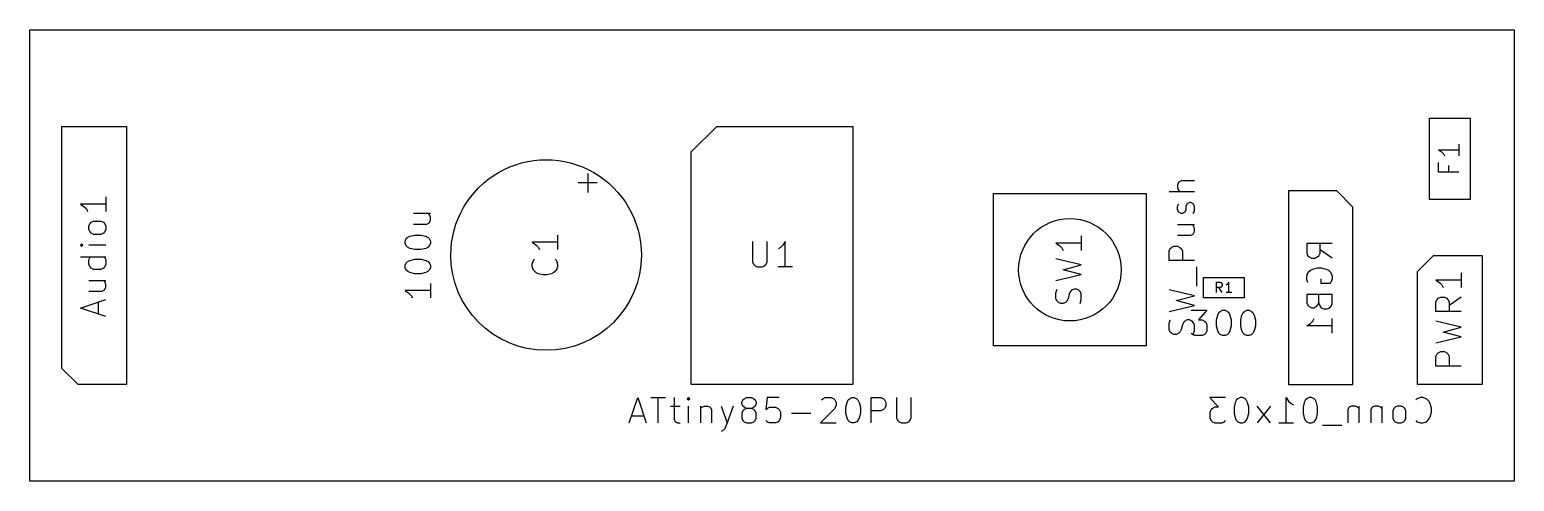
# Model space of a CAD drawing. Extents: x 0.1 to 58.5, y -17.8 to 0.
import ezdxf

# ---------------------------------------------------------------- set-up
doc = ezdxf.new("R2010")
doc.units = 0
doc.layers.get('0').update_dxf_attribs({"linetype": 'CONTINUOUS'})

msp = doc.modelspace()

# ---------------------------------------------------------------- linework, layer by layer
at = {"color": 7}
for points in [[(0.050711, 0.003512), (58.47071, 0.003512)], [(0.050711, -17.776488), (0.050711, 0.003512)], [(58.47071, 0.003512), (58.47071, -17.776488)], [(55.13061, -3.476288), (56.73081, -3.476288)], [(55.13061, -6.676688), (55.13061, -3.476288)], [(56.73081, -3.476288), (56.73081, -6.676688)], [(1.320711, -3.806488), (3.860711, -3.806488)], [(1.320711, -13.331488), (1.320711, -3.806488)], [(3.860711, -3.806488), (3.860711, -13.966488)], [(26.085711, -4.807248), (27.086471, -3.806488)], [(27.086471, -3.806488), (32.435711, -3.806488)], [(32.435711, -3.806488), (32.435711, -13.966488)], [(56.29393, -4.504988), (56.29393, -4.962188)], [(26.085711, -13.966488), (26.085711, -4.807248)], [(56.29393, -4.733588), (55.49383, -4.733588), (55.60813, -4.809788), (55.68433, -4.885988), (55.72243, -4.962188)], [(56.29393, -5.609888), (55.49383, -5.609888), (55.49383, -5.228888)], [(22.009011, -5.655608), (22.009011, -6.404908)], [(55.87483, -5.343188), (55.87483, -5.609888)], [(22.384931, -6.031528), (21.633091, -6.031528)], [(45.88247, -6.374428), (44.88425, -6.374428)], [(45.88247, -5.947708), (45.35923, -5.947708), (45.26525, -5.993428), (45.21699, -6.089948), (45.21699, -6.232188), (45.26525, -6.328708), (45.31097, -6.374428)], [(49.58071, -6.346488), (49.58071, -13.966488)], [(51.48571, -6.346488), (49.58071, -6.346488)], [(52.12071, -6.981488), (51.48571, -6.346488)], [(3.042831, -6.862108), (2.044611, -6.862108), (2.186851, -6.958628), (2.280831, -7.052608), (2.329091, -7.149128)], [(3.042831, -6.577628), (3.042831, -7.149128)], [(37.98053, -6.448088), (43.98001, -6.448088)], [(37.98053, -9.447828), (37.98053, -6.448088)], [(43.98001, -6.448088), (43.98001, -12.447568)], [(45.83675, -7.232948), (45.88247, -7.136428), (45.88247, -6.945928), (45.83675, -6.851948), (45.74023, -6.803688), (45.69197, -6.803688), (45.59799, -6.851948), (45.54973, -6.945928), (45.54973, -7.090708), (45.50147, -7.184688), (45.40749, -7.232948), (45.35923, -7.232948), (45.26525, -7.184688), (45.21699, -7.090708), (45.21699, -6.945928), (45.26525, -6.851948)], [(52.12071, -13.966488), (52.12071, -6.981488)], [(56.73081, -6.676688), (55.13061, -6.676688)], [(15.156091, -7.225328), (15.824111, -7.225328)], [(15.156091, -7.652048), (15.681871, -7.652048), (15.775851, -7.603788), (15.824111, -7.509808), (15.824111, -7.367568), (15.775851, -7.271048), (15.727591, -7.225328)], [(20.822831, -8.081308), (20.822831, -8.652808)], [(41.43239, -8.114328), (41.43239, -8.685828)], [(45.21699, -7.662208), (45.88247, -7.662208)], [(45.21699, -8.088928), (45.74023, -8.088928), (45.83675, -8.043208), (45.88247, -7.946688), (45.88247, -7.804448), (45.83675, -7.707928), (45.78849, -7.662208)], [(2.044611, -8.482628), (2.090331, -8.530888), (2.138591, -8.482628), (2.090331, -8.434368), (2.044611, -8.482628), (2.138591, -8.482628)], [(3.042831, -8.482628), (2.377351, -8.482628)], [(20.822831, -8.365788), (19.824611, -8.365788), (19.966851, -8.462308), (20.060831, -8.556288), (20.109091, -8.652808)], [(28.498711, -8.340388), (28.498711, -9.148108), (28.546971, -9.244628), (28.595231, -9.292888), (28.689211, -9.338608), (28.879711, -9.338608), (28.976231, -9.292888), (29.021951, -9.244628), (29.070211, -9.148108), (29.070211, -8.340388)], [(29.783951, -9.338608), (29.783951, -8.340388), (29.689971, -8.482628), (29.593451, -8.576608), (29.499471, -8.624868)], [(41.43239, -8.398808), (40.43417, -8.398808), (40.57641, -8.495328), (40.67039, -8.589308), (40.71865, -8.685828)], [(45.88247, -9.089688), (44.88425, -9.089688), (44.88425, -8.708688), (44.92997, -8.614708), (44.97823, -8.566448), (45.07475, -8.518188), (45.21699, -8.518188), (45.31097, -8.566448), (45.35923, -8.614708), (45.40749, -8.708688), (45.40749, -9.089688)], [(51.30283, -8.419128), (50.30461, -8.419128), (50.30461, -8.800128), (50.35033, -8.894108), (50.39859, -8.942368), (50.49511, -8.990628), (50.63735, -8.990628), (50.73133, -8.942368), (50.77959, -8.894108), (50.82785, -8.800128), (50.82785, -8.419128)], [(51.30283, -8.990628), (50.82785, -8.657888)], [(3.042831, -8.957608), (2.044611, -8.957608)], [(2.997111, -8.957608), (3.042831, -9.054128), (3.042831, -9.244628), (2.997111, -9.338608), (2.948851, -9.386868), (2.852331, -9.435128), (2.567851, -9.435128), (2.471331, -9.386868), (2.425611, -9.338608), (2.377351, -9.244628), (2.377351, -9.054128), (2.425611, -8.957608)], [(20.728851, -9.033808), (20.777111, -9.082068), (20.822831, -9.224308), (20.822831, -9.318288), (20.777111, -9.463068), (20.680591, -9.557048), (20.586611, -9.605308), (20.396111, -9.653568), (20.251331, -9.653568), (20.060831, -9.605308), (19.966851, -9.557048), (19.870331, -9.463068), (19.824611, -9.318288), (19.824611, -9.224308), (19.870331, -9.082068), (19.918591, -9.033808)], [(30.070971, -9.338608), (29.499471, -9.338608)], [(40.43417, -9.874548), (41.43239, -9.638328), (40.71865, -9.447828), (41.43239, -9.257328), (40.43417, -9.018568)], [(45.97899, -10.090448), (45.97899, -9.328448)], [(54.66071, -9.521488), (55.29571, -8.886488)], [(55.29571, -8.886488), (57.20071, -8.886488)], [(57.20071, -8.886488), (57.20071, -13.966488)], [(2.377351, -9.864388), (3.042831, -9.864388)], [(2.377351, -10.291108), (2.900591, -10.291108), (2.997111, -10.242848), (3.042831, -10.148868), (3.042831, -10.006628), (2.997111, -9.910108), (2.948851, -9.864388)], [(37.98053, -12.447568), (37.98053, -9.447828)], [(46.24061, -9.757708), (47.84081, -9.757708)], [(46.24061, -10.557808), (46.24061, -9.757708)], [(47.84081, -9.757708), (47.84081, -10.557808)], [(50.35033, -9.943128), (50.30461, -9.846608), (50.30461, -9.704368), (50.35033, -9.562128), (50.44685, -9.465608), (50.54083, -9.419888), (50.73133, -9.371628), (50.87611, -9.371628), (51.06661, -9.419888), (51.16059, -9.465608), (51.25711, -9.562128), (51.30283, -9.704368), (51.30283, -9.800888), (51.25711, -9.943128), (51.20885, -9.991388), (50.87611, -9.991388), (50.87611, -9.800888)], [(54.66071, -13.966488), (54.66071, -9.521488)], [(56.38283, -9.856768), (55.38461, -9.856768), (55.52685, -9.950748), (55.62083, -10.047268), (55.66909, -10.141248)], [(56.38283, -9.569748), (56.38283, -10.141248)], [(15.824111, -10.270788), (14.823351, -10.270788), (14.965591, -10.367308), (15.062111, -10.461288), (15.110371, -10.557808)], [(15.824111, -9.986308), (15.824111, -10.557808)], [(41.38667, -10.781328), (41.43239, -10.636548), (41.43239, -10.400328), (41.38667, -10.303808), (41.33841, -10.255548), (41.24189, -10.209828), (41.14791, -10.209828), (41.05139, -10.255548), (41.00567, -10.303808), (40.95741, -10.400328), (40.90915, -10.590828), (40.86089, -10.684808), (40.81517, -10.733068), (40.71865, -10.781328), (40.62467, -10.781328), (40.52815, -10.733068), (40.48243, -10.684808), (40.43417, -10.590828), (40.43417, -10.352068), (40.48243, -10.209828)], [(44.88425, -11.088668), (45.88247, -10.852448), (45.16873, -10.661948), (45.88247, -10.471448), (44.88425, -10.232688)], [(46.74607, -10.336828), (46.74607, -9.938048), (46.89847, -9.938048), (46.93657, -9.955828), (46.95435, -9.976148), (46.97467, -10.014248), (46.97467, -10.070128), (46.95435, -10.108228), (46.93657, -10.128548), (46.89847, -10.146328), (46.74607, -10.146328)], [(46.97467, -10.336828), (46.84005, -10.146328)], [(47.24137, -10.336828), (47.24137, -9.938048), (47.20327, -9.993928), (47.16517, -10.032028), (47.12707, -10.052348)], [(47.35567, -10.336828), (47.12707, -10.336828)], [(50.77959, -10.753388), (50.82785, -10.895628), (50.87611, -10.943888), (50.97009, -10.989608), (51.11233, -10.989608), (51.20885, -10.943888), (51.25711, -10.895628), (51.30283, -10.799108), (51.30283, -10.418108), (50.30461, -10.418108), (50.30461, -10.753388), (50.35033, -10.847368), (50.39859, -10.895628), (50.49511, -10.943888), (50.58909, -10.943888), (50.68561, -10.895628), (50.73133, -10.847368), (50.77959, -10.753388), (50.77959, -10.418108)], [(3.042831, -11.291868), (2.044611, -10.959128), (3.042831, -10.623848)], [(2.758351, -11.195348), (2.758351, -10.720368)], [(45.75547, -11.040408), (46.37523, -11.040408), (46.03995, -11.421408), (46.18473, -11.421408), (46.27871, -11.467128), (46.32697, -11.515388), (46.37523, -11.611908), (46.37523, -11.848128), (46.32697, -11.944648), (46.27871, -11.992908), (46.18473, -12.038628), (45.89771, -12.038628), (45.80373, -11.992908), (45.75547, -11.944648)], [(47.84081, -10.557808), (46.24061, -10.557808)], [(56.38283, -11.093748), (55.38461, -11.093748), (55.38461, -10.712748), (55.43033, -10.616228), (55.47859, -10.570508), (55.57511, -10.522248), (55.71735, -10.522248), (55.81133, -10.570508), (55.85959, -10.616228), (55.90785, -10.712748), (55.90785, -11.093748)], [(56.38283, -10.522248), (55.90785, -10.854988)], [(45.83675, -11.995448), (45.88247, -11.850668), (45.88247, -11.614448), (45.83675, -11.517928), (45.78849, -11.469668), (45.69197, -11.423948), (45.59799, -11.423948), (45.50147, -11.469668), (45.45575, -11.517928), (45.40749, -11.614448), (45.35923, -11.804948), (45.31097, -11.898928), (45.26525, -11.947188), (45.16873, -11.995448), (45.07475, -11.995448), (44.97823, -11.947188), (44.92997, -11.898928), (44.88425, -11.804948), (44.88425, -11.566188), (44.92997, -11.423948)], [(51.30283, -11.657628), (50.30461, -11.657628), (50.44685, -11.561108), (50.54083, -11.467128), (50.58909, -11.370608)], [(51.30283, -11.942108), (51.30283, -11.370608)], [(55.38461, -12.330728), (56.38283, -12.094508), (55.66909, -11.904008), (56.38283, -11.713508), (55.38461, -11.474748)], [(43.98001, -12.447568), (37.98053, -12.447568)], [(56.38283, -13.237508), (55.38461, -13.237508), (55.38461, -12.856508), (55.43033, -12.759988), (55.47859, -12.711728), (55.57511, -12.666008), (55.71735, -12.666008), (55.81133, -12.711728), (55.85959, -12.759988), (55.90785, -12.856508), (55.90785, -13.237508)], [(1.955711, -13.966488), (1.320711, -13.331488)], [(3.860711, -13.966488), (1.955711, -13.966488)], [(32.435711, -13.966488), (26.085711, -13.966488)], [(49.58071, -13.966488), (52.12071, -13.966488)], [(57.20071, -13.966488), (54.66071, -13.966488)], [(23.642231, -15.480328), (23.974971, -14.479568), (24.307711, -15.480328)], [(24.498211, -14.479568), (25.069711, -14.479568)], [(24.785231, -15.480328), (24.785231, -14.479568)], [(25.404991, -14.479568), (25.404991, -15.335548), (25.450711, -15.432068), (25.547231, -15.480328), (25.641211, -15.480328)], [(25.976491, -14.479568), (25.928231, -14.527828), (25.976491, -14.573548), (26.022211, -14.527828), (25.976491, -14.479568), (25.976491, -14.573548)], [(28.259951, -14.908828), (28.165971, -14.860568), (28.117711, -14.812308), (28.069451, -14.718328), (28.069451, -14.670068), (28.117711, -14.573548), (28.165971, -14.527828), (28.259951, -14.479568), (28.450451, -14.479568), (28.546971, -14.527828), (28.595231, -14.573548), (28.640951, -14.670068), (28.640951, -14.718328), (28.595231, -14.812308), (28.546971, -14.860568), (28.450451, -14.908828), (28.259951, -14.908828), (28.165971, -14.954548), (28.117711, -15.002808), (28.069451, -15.099328), (28.069451, -15.289828), (28.117711, -15.383808), (28.165971, -15.432068), (28.259951, -15.480328), (28.450451, -15.480328), (28.546971, -15.432068), (28.595231, -15.383808), (28.640951, -15.289828), (28.640951, -15.099328), (28.595231, -15.002808), (28.546971, -14.954548), (28.450451, -14.908828)], [(29.547731, -14.479568), (29.070211, -14.479568), (29.021951, -14.954548), (29.070211, -14.908828), (29.166731, -14.860568), (29.402951, -14.860568), (29.499471, -14.908828), (29.547731, -14.954548), (29.593451, -15.051068), (29.593451, -15.289828), (29.547731, -15.383808), (29.499471, -15.432068), (29.402951, -15.480328), (29.166731, -15.480328), (29.070211, -15.432068), (29.021951, -15.383808)], [(31.213971, -14.573548), (31.262231, -14.527828), (31.356211, -14.479568), (31.594971, -14.479568), (31.688951, -14.527828), (31.737211, -14.573548), (31.785471, -14.670068), (31.785471, -14.764048), (31.737211, -14.908828), (31.165711, -15.480328), (31.785471, -15.480328)], [(33.164691, -15.480328), (33.164691, -14.479568), (33.545691, -14.479568), (33.64221, -14.527828), (33.69047, -14.573548), (33.73619, -14.670068), (33.73619, -14.812308), (33.69047, -14.908828), (33.64221, -14.954548), (33.545691, -15.002808), (33.164691, -15.002808)], [(34.16545, -14.479568), (34.16545, -15.289828), (34.21371, -15.383808), (34.26197, -15.432068), (34.35595, -15.480328), (34.54645, -15.480328), (34.64297, -15.432068), (34.68869, -15.383808), (34.73695, -15.289828), (34.73695, -14.479568)], [(47.11183, -14.479568), (46.49461, -14.479568), (46.82735, -14.860568), (46.68511, -14.860568), (46.58859, -14.908828), (46.54287, -14.954548), (46.49461, -15.051068), (46.49461, -15.289828), (46.54287, -15.383808), (46.58859, -15.432068), (46.68511, -15.480328), (46.96959, -15.480328), (47.06611, -15.432068), (47.11183, -15.383808)], [(49.49435, -15.480328), (49.49435, -14.479568), (49.58833, -14.621808), (49.68485, -14.718328), (49.77883, -14.764048)], [(54.58959, -15.383808), (54.63785, -15.432068), (54.78009, -15.480328), (54.87407, -15.480328), (55.01885, -15.432068), (55.11283, -15.335548), (55.16109, -15.241568), (55.20935, -15.051068), (55.20935, -14.908828), (55.16109, -14.718328), (55.11283, -14.621808), (55.01885, -14.527828), (54.87407, -14.479568), (54.78009, -14.479568), (54.63785, -14.527828), (54.58959, -14.573548)], [(25.260211, -14.812308), (25.641211, -14.812308)], [(25.976491, -15.480328), (25.976491, -14.812308)], [(26.451471, -14.812308), (26.451471, -15.480328)], [(26.451471, -14.908828), (26.499731, -14.860568), (26.593711, -14.812308), (26.738491, -14.812308), (26.832471, -14.860568), (26.880731, -14.954548), (26.880731, -15.480328)], [(27.261731, -14.812308), (27.500491, -15.480328)], [(27.736711, -14.812308), (27.500491, -15.480328), (27.403971, -15.716548), (27.355711, -15.764808), (27.261731, -15.813068)], [(30.022711, -15.099328), (30.784711, -15.099328)], [(48.87459, -15.480328), (48.35135, -14.812308)], [(48.87459, -14.812308), (48.35135, -15.480328)], [(52.35185, -14.908828), (52.30359, -14.860568), (52.20707, -14.812308), (52.06483, -14.812308), (51.97085, -14.860568), (51.92259, -14.954548), (51.92259, -15.480328)], [(52.35185, -14.812308), (52.35185, -15.480328)], [(53.25609, -14.908828), (53.20783, -14.860568), (53.11385, -14.812308), (52.96907, -14.812308), (52.87509, -14.860568), (52.82683, -14.954548), (52.82683, -15.480328)], [(53.25609, -14.812308), (53.25609, -15.480328)], [(23.736211, -15.193308), (24.213731, -15.193308)], [(49.20733, -15.480328), (49.77883, -15.480328)], [(51.68383, -15.574308), (50.92183, -15.574308)], [(58.47071, -17.776488), (0.050711, -17.776488)]]:
    msp.add_lwpolyline(points, dxfattribs=at)
for points in [[(3.042831, -7.862868), (2.997111, -7.959388), (2.948851, -8.005108), (2.852331, -8.053368), (2.567851, -8.053368), (2.471331, -8.005108), (2.425611, -7.959388), (2.377351, -7.862868), (2.377351, -7.720628), (2.425611, -7.624108), (2.471331, -7.578388), (2.567851, -7.530128), (2.852331, -7.530128), (2.948851, -7.578388), (2.997111, -7.624108), (3.042831, -7.720628)], [(14.823351, -8.414048), (14.823351, -8.320068), (14.871611, -8.223548), (14.919871, -8.175288), (15.013851, -8.129568), (15.204351, -8.081308), (15.443111, -8.081308), (15.633611, -8.129568), (15.727591, -8.175288), (15.775851, -8.223548), (15.824111, -8.320068), (15.824111, -8.414048), (15.775851, -8.510568), (15.727591, -8.556288), (15.633611, -8.604548), (15.443111, -8.652808), (15.204351, -8.652808), (15.013851, -8.604548), (14.919871, -8.556288), (14.871611, -8.510568)], [(14.823351, -9.366548), (14.823351, -9.272568), (14.871611, -9.176048), (14.919871, -9.127788), (15.013851, -9.082068), (15.204351, -9.033808), (15.443111, -9.033808), (15.633611, -9.082068), (15.727591, -9.127788), (15.775851, -9.176048), (15.824111, -9.272568), (15.824111, -9.366548), (15.775851, -9.463068), (15.727591, -9.508788), (15.633611, -9.557048), (15.443111, -9.605308), (15.204351, -9.605308), (15.013851, -9.557048), (14.919871, -9.508788), (14.871611, -9.463068)], [(24.122491, -8.868225)], [(42.998115, -9.448234)], [(46.99245, -11.040408), (47.08897, -11.040408), (47.18295, -11.086128), (47.23121, -11.134388), (47.27947, -11.230908), (47.32773, -11.421408), (47.32773, -11.657628), (47.27947, -11.848128), (47.23121, -11.944648), (47.18295, -11.992908), (47.08897, -12.038628), (46.99245, -12.038628), (46.89847, -11.992908), (46.85021, -11.944648), (46.80195, -11.848128), (46.75623, -11.657628), (46.75623, -11.421408), (46.80195, -11.230908), (46.85021, -11.134388), (46.89847, -11.086128)], [(47.94495, -11.040408), (48.04147, -11.040408), (48.13545, -11.086128), (48.18371, -11.134388), (48.23197, -11.230908), (48.28023, -11.421408), (48.28023, -11.657628), (48.23197, -11.848128), (48.18371, -11.944648), (48.13545, -11.992908), (48.04147, -12.038628), (47.94495, -12.038628), (47.85097, -11.992908), (47.80271, -11.944648), (47.75445, -11.848128), (47.70873, -11.657628), (47.70873, -11.421408), (47.75445, -11.230908), (47.80271, -11.134388), (47.85097, -11.086128)], [(32.405231, -14.479568), (32.499211, -14.479568), (32.595731, -14.527828), (32.641451, -14.573548), (32.689711, -14.670068), (32.737971, -14.860568), (32.737971, -15.099328), (32.689711, -15.289828), (32.641451, -15.383808), (32.595731, -15.432068), (32.499211, -15.480328), (32.405231, -15.480328), (32.308711, -15.432068), (32.260451, -15.383808), (32.214731, -15.289828), (32.166471, -15.099328), (32.166471, -14.860568), (32.214731, -14.670068), (32.260451, -14.573548), (32.308711, -14.527828)], [(47.77985, -14.479568), (47.68333, -14.479568), (47.58935, -14.527828), (47.54109, -14.573548), (47.49283, -14.670068), (47.44711, -14.860568), (47.44711, -15.099328), (47.49283, -15.289828), (47.54109, -15.383808), (47.58935, -15.432068), (47.68333, -15.480328), (47.77985, -15.480328), (47.87383, -15.432068), (47.92209, -15.383808), (47.97035, -15.289828), (48.01861, -15.099328), (48.01861, -14.860568), (47.97035, -14.670068), (47.92209, -14.573548), (47.87383, -14.527828)], [(50.49511, -14.479568), (50.39859, -14.479568), (50.30461, -14.527828), (50.25635, -14.573548), (50.20809, -14.670068), (50.15983, -14.860568), (50.15983, -15.099328), (50.20809, -15.289828), (50.25635, -15.383808), (50.30461, -15.432068), (50.39859, -15.480328), (50.49511, -15.480328), (50.58909, -15.432068), (50.63735, -15.383808), (50.68561, -15.289828), (50.73133, -15.099328), (50.73133, -14.860568), (50.68561, -14.670068), (50.63735, -14.573548), (50.58909, -14.527828)], [(54.01809, -15.480328), (54.11207, -15.432068), (54.16033, -15.383808), (54.20859, -15.289828), (54.20859, -15.002808), (54.16033, -14.908828), (54.11207, -14.860568), (54.01809, -14.812308), (53.87585, -14.812308), (53.77933, -14.860568), (53.73107, -14.908828), (53.68535, -15.002808), (53.68535, -15.289828), (53.73107, -15.383808), (53.77933, -15.432068), (53.87585, -15.480328)]]:
    msp.add_lwpolyline(points, close=True, dxfattribs=at)
for points in [[(18.497484, -5.620626), (19.657739, -4.950752), (21.087233, -4.950752), (22.247489, -5.620626)], [(16.622481, -8.868225), (16.622481, -7.528478), (17.337228, -6.2905), (18.497484, -5.620626)], [(22.247489, -5.620626), (23.407744, -6.2905), (24.122491, -7.528478), (24.122491, -8.868225)], [(38.966988, -9.448234), (38.966988, -8.335069), (39.869386, -7.432671), (40.982551, -7.432671)], [(40.982551, -7.432671), (42.095716, -7.432671), (42.998115, -8.335069), (42.998115, -9.448234)], [(20.372486, -12.61823), (18.301416, -12.61823), (16.622481, -10.939296), (16.622481, -8.868225)], [(24.122491, -8.868225), (24.122491, -10.939296), (22.443557, -12.61823), (20.372486, -12.61823)], [(40.982551, -11.463797), (39.869386, -11.463797), (38.966988, -10.561399), (38.966988, -9.448234)], [(42.998115, -9.448234), (42.998115, -10.561399), (42.095716, -11.463797), (40.982551, -11.463797)]]:
    msp.add_open_spline(points, degree=3, dxfattribs=at)

doc.saveas('drawing.dxf')
